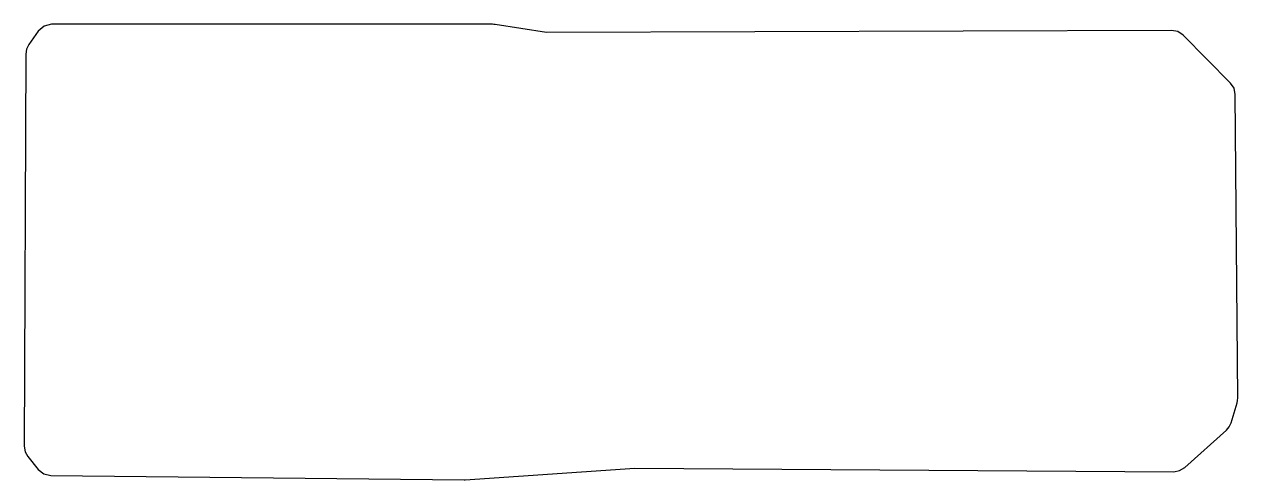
# Model space of a CAD drawing. Header units: millimetres. Extents: x 0 to 74, y 0 to 27.8.
import ezdxf

# ---------------------------------------------------------------- set-up
doc = ezdxf.new("R2010")
doc.units = ezdxf.units.MM
doc.layers.add('POCKET', color=7, linetype='Continuous')

msp = doc.modelspace()

# ---------------------------------------------------------------- linework, layer by layer
at = {"layer": 'POCKET'}
for p, q in [((1.205, 27.651), (0.848, 27.339)), ((1.665, 27.763), (1.205, 27.651)), ((28.577, 27.763), (1.665, 27.763)), ((28.655, 27.76), (28.577, 27.763)), ((28.732, 27.751), (28.655, 27.76)), ((31.87, 27.259), (28.732, 27.751)), ((0.848, 27.339), (0.272, 26.521)), ((70.003, 27.394), (31.87, 27.259)), ((70.39, 27.318), (70.003, 27.394)), ((70.717, 27.098), (70.39, 27.318)), ((73.605, 24.183), (70.717, 27.098)), ((0.089, 25.949), (0, 2.036)), ((0.136, 26.249), (0.089, 25.949)), ((0.272, 26.521), (0.136, 26.249)), ((73.817, 23.863), (73.605, 24.183)), ((73.894, 23.487), (73.817, 23.863)), ((74.044, 4.983), (73.894, 23.487)), ((73.638, 3.476), (74.002, 4.687)), ((74.002, 4.687), (74.034, 4.834)), ((74.034, 4.834), (74.044, 4.983)), ((70.815, 0.744), (73.349, 3.02)), ((73.349, 3.02), (73.525, 3.228)), ((73.525, 3.228), (73.638, 3.476)), ((0, 2.036), (0.056, 1.704)), ((0.056, 1.704), (0.218, 1.409)), ((0.218, 1.409), (0.842, 0.627)), ((70.501, 0.553), (70.815, 0.744)), ((0.842, 0.627), (1.185, 0.352)), ((1.185, 0.352), (1.614, 0.25)), ((1.614, 0.25), (26.832, 0)), ((26.832, 0), (26.871, 0)), ((26.871, 0), (26.91, 0.002)), ((26.91, 0.002), (37.256, 0.709)), ((37.256, 0.709), (70.14, 0.487)), ((70.14, 0.487), (70.501, 0.553))]:
    msp.add_line(p, q, dxfattribs=at)

doc.saveas('drawing.dxf')
